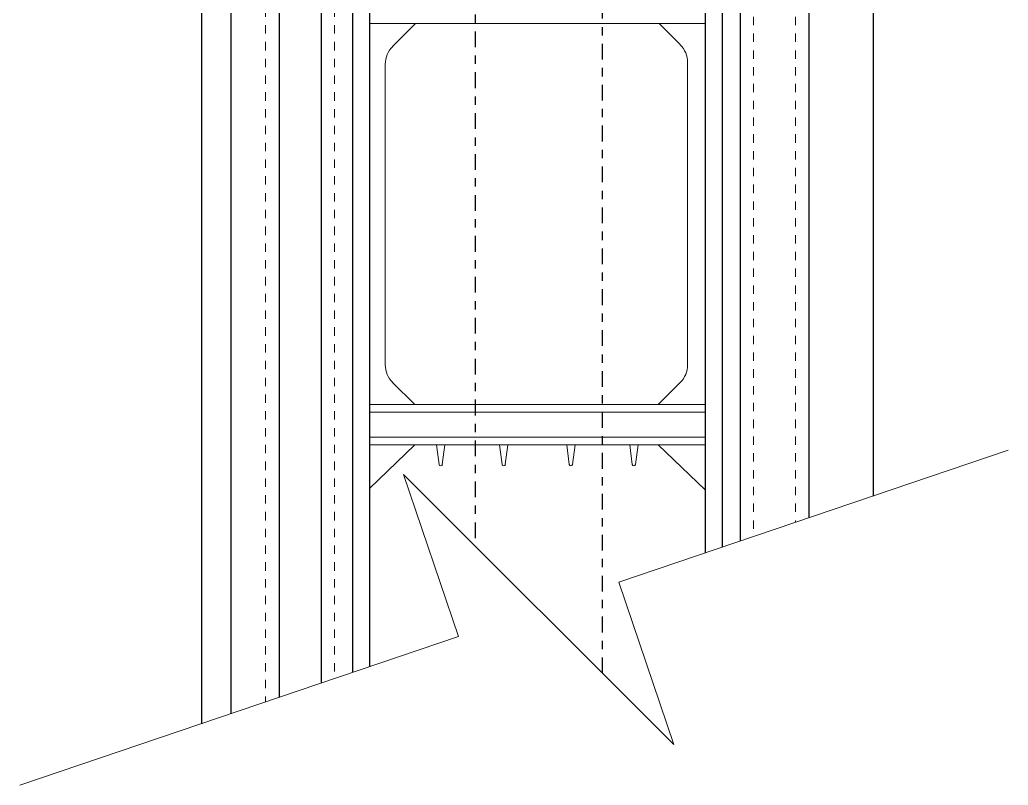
# Model space of a CAD drawing. Header units: inches. Extents: x -66.6 to 9.3, y 204.4 to 283.9.
# Drawn here: x -44.98 to -33.21, y 222.36 to 231.48 of the extents above; entities that cross this region are included whole.
import ezdxf

# ---------------------------------------------------------------- set-up
doc = ezdxf.new("R2010")
doc.units = ezdxf.units.IN
doc.header["$MEASUREMENT"] = 0
doc.linetypes.add('CENTER', pattern=[2, 1.25, -0.25, 0.25, -0.25])
doc.linetypes.add('DASHED2', pattern=[0.375, 0.25, -0.125])
for name, color, linetype, lineweight in [('A2 Hatch', 8, 'Continuous', 9), ('DETAILS', 7, 'Continuous', 13), ('DIM', 3, 'Continuous', 13), ('REBAR', 2, 'CENTER', 30)]:
    doc.layers.add(name, color=color, linetype=linetype, lineweight=lineweight)

msp = doc.modelspace()

# ---------------------------------------------------------------- linework, layer by layer
at = {"color": 1}
for p, q in [((-42.472, 235.42), (-42.472, 223.216)), ((-41.897, 235.42), (-41.897, 223.411)), ((-41.397, 235.42), (-41.397, 223.581)), ((-40.822, 235.42), (-40.822, 223.776)), ((-36.822, 235.42), (-36.822, 225.132)), ((-41.022, 235.17), (-41.022, 223.708)), ((-36.622, 235.17), (-36.622, 225.2)), ((-42.822, 234.92), (-42.822, 223.097)), ((-36.407, 234.92), (-36.407, 225.273)), ((-35.587, 234.92), (-35.587, 225.551)), ((-34.822, 234.92), (-34.822, 225.81))]:
    msp.add_line(p, q, dxfattribs=at)
at = {"ltscale": 0.15}
msp.add_line((-34.822, 234.92), (-34.822, 226.74), dxfattribs=at)
at = {"layer": 'A2 Hatch', "linetype": 'DASHED2', "ltscale": 0.15}
for p, q in [((-42.057, 235.42), (-42.057, 223.357)), ((-41.237, 235.42), (-41.237, 223.635)), ((-36.247, 234.92), (-36.247, 225.327)), ((-35.747, 234.92), (-35.747, 225.497))]:
    msp.add_line(p, q, dxfattribs=at)
at = {"layer": 'DETAILS', "color": 6, "lineweight": 20}
for p, q in [((-36.822, 231.44), (-40.822, 231.44)), ((-40.272, 231.44), (-40.545, 231.168)), ((-37.372, 231.44), (-37.12, 231.188)), ((-40.632, 227.374), (-40.632, 230.955)), ((-37.032, 227.374), (-37.032, 230.975)), ((-40.282, 226.9), (-40.545, 227.162)), ((-37.382, 226.9), (-37.12, 227.162)), ((-36.822, 226.9), (-40.822, 226.9)), ((-40.632, 226.9), (-40.282, 226.9)), ((-40.022, 226.9), (-39.922, 226.9)), ((-36.822, 226.81), (-40.822, 226.81)), ((-36.822, 226.51), (-40.822, 226.51)), ((-36.822, 226.42), (-40.822, 226.42)), ((-40.282, 226.42), (-40.822, 225.899)), ((-39.992, 226.186), (-40.022, 226.42)), ((-39.953, 226.186), (-39.922, 226.42)), ((-39.242, 226.186), (-39.272, 226.42)), ((-39.203, 226.186), (-39.172, 226.42)), ((-38.442, 226.186), (-38.472, 226.42)), ((-38.403, 226.186), (-38.372, 226.42)), ((-37.692, 226.186), (-37.722, 226.42)), ((-37.653, 226.186), (-37.622, 226.42)), ((-37.382, 226.42), (-36.822, 225.885))]:
    msp.add_line(p, q, dxfattribs=at)
for centre, radius, start, end in [((-37.332, 230.975), 0.3, 0, 45), ((-40.332, 230.955), 0.3, 135, 180), ((-40.332, 227.374), 0.3, 180, 225), ((-37.332, 227.374), 0.3, 315, 0), ((-39.972, 226.19), 0.02, 191.3099, 348.6901), ((-39.222, 226.19), 0.02, 191.3099, 348.6901), ((-38.422, 226.19), 0.02, 191.3099, 348.6901), ((-37.672, 226.19), 0.02, 191.3099, 348.6901)]:
    msp.add_arc(centre, radius, start, end, dxfattribs=at)
at = {"layer": 'DIM'}
msp.add_lwpolyline([(-33.214, 226.356), (-37.853, 224.783), (-37.198, 222.851), (-40.415, 226.068), (-39.76, 224.136), (-44.985, 222.364)], dxfattribs=at)
at = {"layer": 'REBAR', "ltscale": 0.15}
for p, q in [((-38.045, 223.698), (-38.045, 281.236)), ((-39.563, 280.096), (-39.563, 225.216))]:
    msp.add_line(p, q, dxfattribs=at)

doc.saveas('drawing.dxf')
